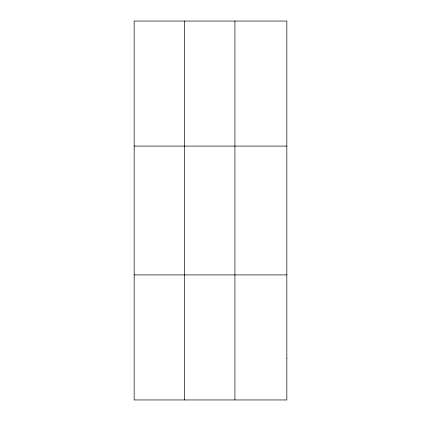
<?xml version="1.0" encoding="UTF-8"?>
<svg xmlns="http://www.w3.org/2000/svg" width="421" height="421" viewBox="0 0 421 421"><rect width="100%" height="100%" fill="white"/><g stroke="black" fill="none" stroke-linecap="round" stroke-linejoin="round"><path stroke-width="0.63" d="M184.54 21.05L184.54 399.95M234.929 21.05L234.929 399.95M134.157 146.087L286.843 146.087M134.157 274.913L286.843 274.913M286.843 358.271L286.843 399.95L134.157 399.95L134.157 21.05L286.843 21.05L286.843 358.271"/></g></svg>
